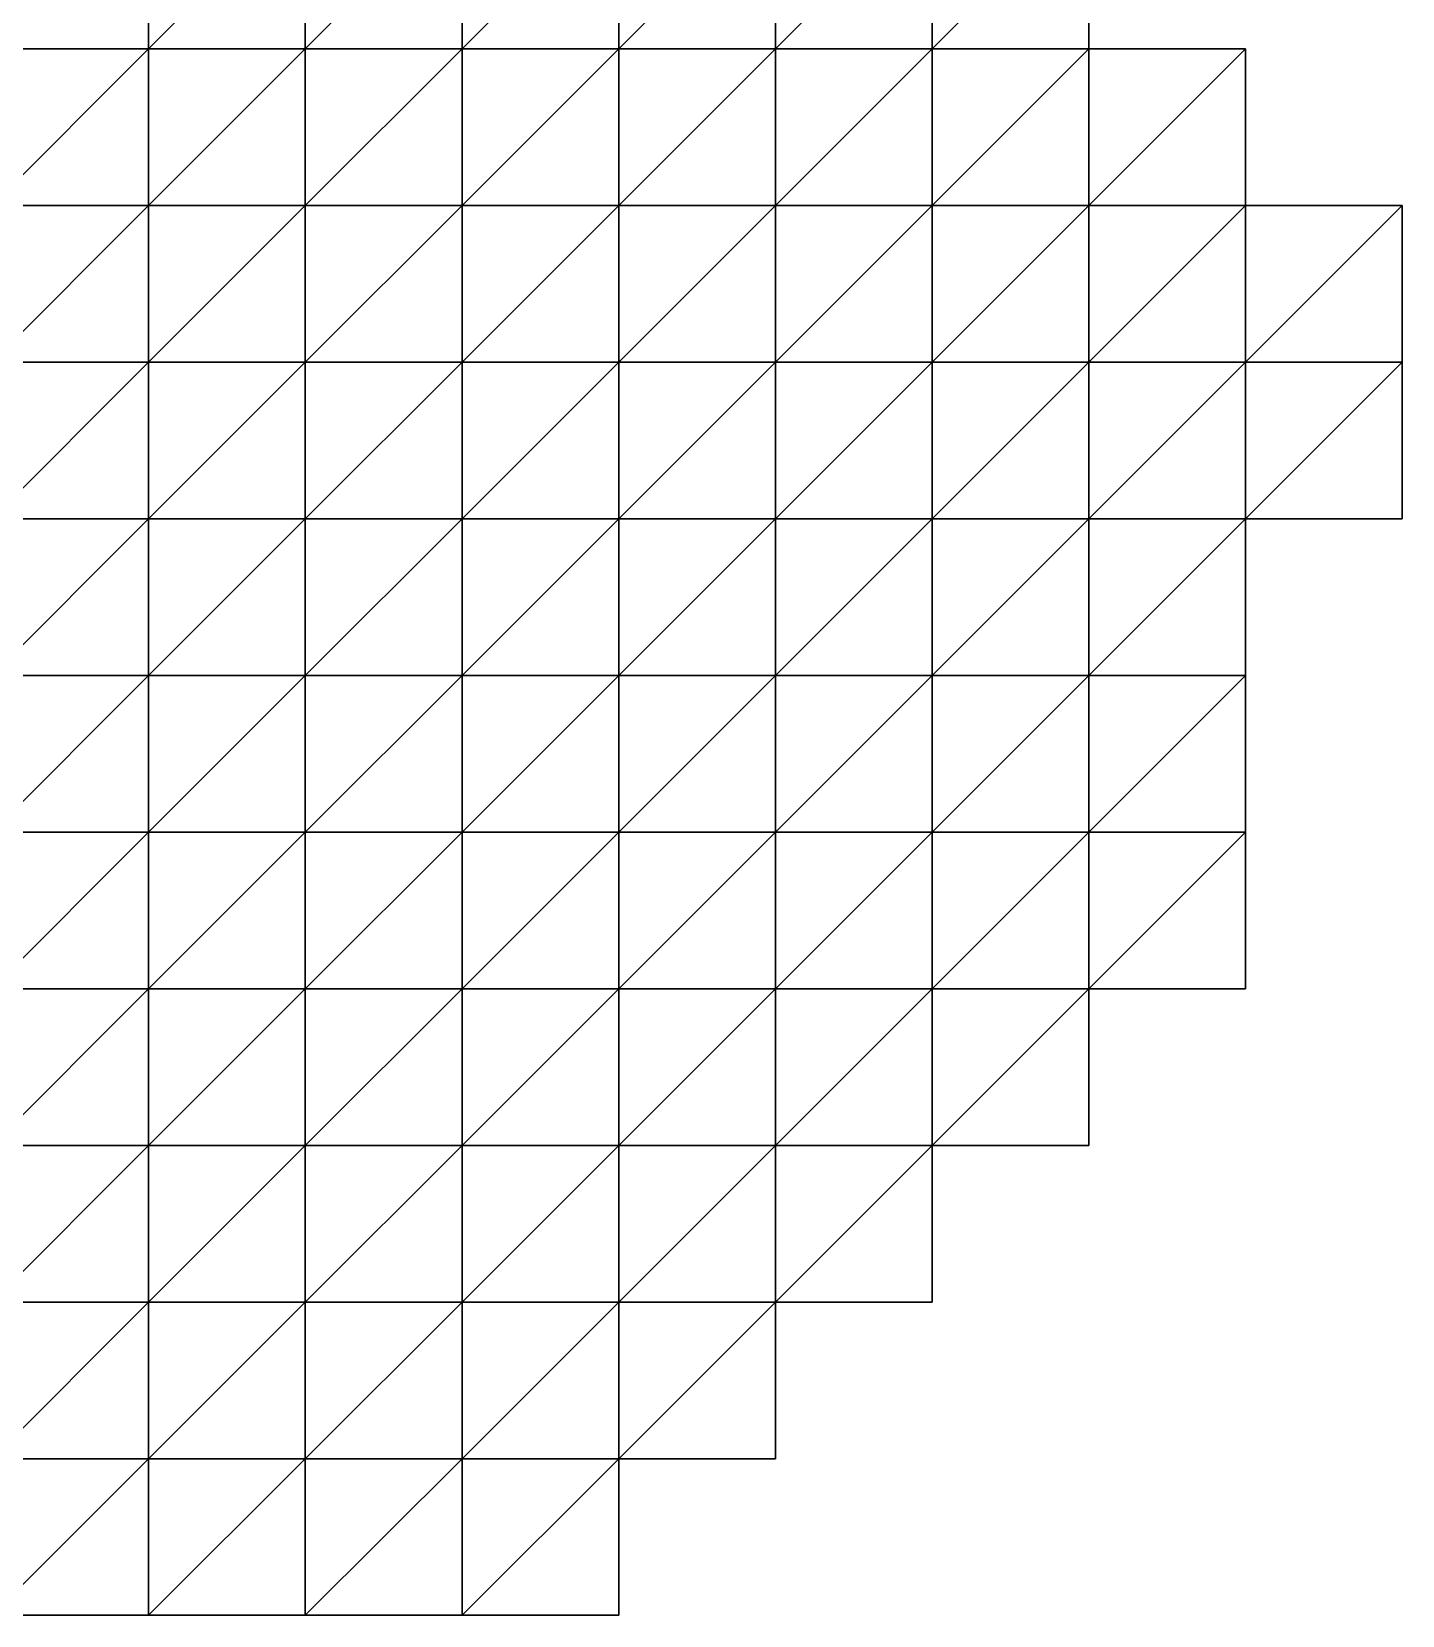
# Model space of a CAD drawing. Extents: x 292020 to 295740, y 4557680 to 4560040.
# Drawn here: x 292765.1 to 292940, y 4558660 to 4558862.2 of the extents above; entities that cross this region are included whole.
import ezdxf

# ---------------------------------------------------------------- set-up
doc = ezdxf.new("R2010")
doc.units = 0
doc.layers.add('RUN201_4_-_RUN201_NODOMAIN5_20X', color=7, linetype='CONTINUOUS')

msp = doc.modelspace()

# ---------------------------------------------------------------- linework, layer by layer
at = {"layer": 'RUN201_4_-_RUN201_NODOMAIN5_20X'}
for points in [[(292760, 4558880, 1740), (292760, 4558860, 1740), (292780, 4558880, 1740)], [(292780, 4558880, 1740), (292760, 4558860, 1740), (292780, 4558860, 1740)], [(292780, 4558880, 1840), (292760, 4558860, 1840), (292760, 4558880, 1840)], [(292780, 4558860, 1840), (292760, 4558860, 1840), (292780, 4558880, 1840)], [(292780, 4558880, 1740), (292780, 4558860, 1740), (292800, 4558880, 1740)], [(292800, 4558880, 1740), (292780, 4558860, 1740), (292800, 4558860, 1740)], [(292800, 4558880, 1860), (292780, 4558860, 1860), (292780, 4558880, 1860)], [(292800, 4558860, 1860), (292780, 4558860, 1860), (292800, 4558880, 1860)], [(292780, 4558880, 1840), (292780, 4558860, 1860), (292780, 4558860, 1840)], [(292780, 4558880, 1860), (292780, 4558860, 1860), (292780, 4558880, 1840)], [(292800, 4558860, 1740), (292800, 4558860, 1760), (292800, 4558880, 1740)], [(292800, 4558880, 1740), (292800, 4558860, 1760), (292800, 4558880, 1760)], [(292800, 4558880, 1760), (292800, 4558860, 1760), (292820, 4558880, 1760)], [(292820, 4558880, 1760), (292800, 4558860, 1760), (292820, 4558860, 1760)], [(292820, 4558880, 1860), (292800, 4558860, 1860), (292800, 4558880, 1860)], [(292820, 4558860, 1860), (292800, 4558860, 1860), (292820, 4558880, 1860)], [(292820, 4558860, 1760), (292820, 4558860, 1780), (292820, 4558880, 1760)], [(292820, 4558880, 1760), (292820, 4558860, 1780), (292820, 4558880, 1780)], [(292820, 4558880, 1780), (292820, 4558860, 1780), (292840, 4558880, 1780)], [(292840, 4558880, 1780), (292820, 4558860, 1780), (292840, 4558860, 1780)], [(292840, 4558880, 1860), (292820, 4558860, 1860), (292820, 4558880, 1860)], [(292840, 4558860, 1860), (292820, 4558860, 1860), (292840, 4558880, 1860)], [(292840, 4558860, 1780), (292840, 4558860, 1800), (292840, 4558880, 1780)], [(292840, 4558880, 1780), (292840, 4558860, 1800), (292840, 4558880, 1800)], [(292840, 4558880, 1800), (292840, 4558860, 1800), (292860, 4558880, 1800)], [(292860, 4558880, 1800), (292840, 4558860, 1800), (292860, 4558860, 1800)], [(292860, 4558880, 1860), (292840, 4558860, 1860), (292840, 4558880, 1860)], [(292860, 4558860, 1860), (292840, 4558860, 1860), (292860, 4558880, 1860)], [(292860, 4558860, 1800), (292860, 4558860, 1820), (292860, 4558880, 1800)], [(292860, 4558880, 1800), (292860, 4558860, 1820), (292860, 4558880, 1820)], [(292860, 4558880, 1820), (292860, 4558860, 1820), (292880, 4558880, 1820)], [(292880, 4558880, 1820), (292860, 4558860, 1820), (292880, 4558860, 1820)], [(292880, 4558880, 1860), (292860, 4558860, 1860), (292860, 4558880, 1860)], [(292880, 4558860, 1860), (292860, 4558860, 1860), (292880, 4558880, 1860)], [(292880, 4558860, 1820), (292880, 4558860, 1840), (292880, 4558880, 1820)], [(292880, 4558880, 1820), (292880, 4558860, 1840), (292880, 4558880, 1840)], [(292880, 4558880, 1840), (292880, 4558860, 1840), (292900, 4558880, 1840)], [(292900, 4558880, 1840), (292880, 4558860, 1840), (292900, 4558860, 1840)], [(292900, 4558880, 1860), (292880, 4558860, 1860), (292880, 4558880, 1860)], [(292900, 4558860, 1860), (292880, 4558860, 1860), (292900, 4558880, 1860)], [(292900, 4558860, 1840), (292900, 4558860, 1860), (292900, 4558880, 1840)], [(292900, 4558880, 1840), (292900, 4558860, 1860), (292900, 4558880, 1860)], [(292760, 4558860, 1720), (292760, 4558840, 1720), (292780, 4558860, 1720)], [(292780, 4558860, 1720), (292760, 4558840, 1720), (292780, 4558840, 1720)], [(292780, 4558860, 1720), (292760, 4558860, 1740), (292760, 4558860, 1720)], [(292780, 4558860, 1740), (292760, 4558860, 1740), (292780, 4558860, 1720)], [(292780, 4558860, 1860), (292760, 4558840, 1860), (292760, 4558860, 1860)], [(292780, 4558840, 1860), (292760, 4558840, 1860), (292780, 4558860, 1860)], [(292780, 4558860, 1840), (292760, 4558860, 1860), (292760, 4558860, 1840)], [(292780, 4558860, 1860), (292760, 4558860, 1860), (292780, 4558860, 1840)], [(292780, 4558840, 1720), (292780, 4558840, 1740), (292780, 4558860, 1720)], [(292780, 4558860, 1720), (292780, 4558840, 1740), (292780, 4558860, 1740)], [(292780, 4558860, 1740), (292780, 4558840, 1740), (292800, 4558860, 1740)], [(292800, 4558860, 1740), (292780, 4558840, 1740), (292800, 4558840, 1740)], [(292800, 4558860, 1860), (292780, 4558840, 1860), (292780, 4558860, 1860)], [(292800, 4558840, 1860), (292780, 4558840, 1860), (292800, 4558860, 1860)], [(292800, 4558840, 1740), (292800, 4558840, 1760), (292800, 4558860, 1740)], [(292800, 4558860, 1740), (292800, 4558840, 1760), (292800, 4558860, 1760)], [(292800, 4558860, 1760), (292800, 4558840, 1760), (292820, 4558860, 1760)], [(292820, 4558860, 1760), (292800, 4558840, 1760), (292820, 4558840, 1760)], [(292820, 4558860, 1860), (292800, 4558840, 1860), (292800, 4558860, 1860)], [(292820, 4558840, 1860), (292800, 4558840, 1860), (292820, 4558860, 1860)], [(292820, 4558840, 1760), (292820, 4558840, 1780), (292820, 4558860, 1760)], [(292820, 4558860, 1760), (292820, 4558840, 1780), (292820, 4558860, 1780)], [(292820, 4558860, 1780), (292820, 4558840, 1780), (292840, 4558860, 1780)], [(292840, 4558860, 1780), (292820, 4558840, 1780), (292840, 4558840, 1780)], [(292840, 4558860, 1860), (292820, 4558840, 1860), (292820, 4558860, 1860)], [(292840, 4558840, 1860), (292820, 4558840, 1860), (292840, 4558860, 1860)], [(292840, 4558840, 1780), (292840, 4558840, 1800), (292840, 4558860, 1780)], [(292840, 4558860, 1780), (292840, 4558840, 1800), (292840, 4558860, 1800)], [(292840, 4558860, 1800), (292840, 4558840, 1800), (292860, 4558860, 1800)], [(292860, 4558860, 1800), (292840, 4558840, 1800), (292860, 4558840, 1800)], [(292860, 4558860, 1860), (292840, 4558840, 1860), (292840, 4558860, 1860)], [(292860, 4558840, 1860), (292840, 4558840, 1860), (292860, 4558860, 1860)], [(292860, 4558840, 1800), (292860, 4558840, 1820), (292860, 4558860, 1800)], [(292860, 4558860, 1800), (292860, 4558840, 1820), (292860, 4558860, 1820)], [(292860, 4558860, 1820), (292860, 4558840, 1820), (292880, 4558860, 1820)], [(292880, 4558860, 1820), (292860, 4558840, 1820), (292880, 4558840, 1820)], [(292880, 4558860, 1860), (292860, 4558840, 1860), (292860, 4558860, 1860)], [(292880, 4558840, 1860), (292860, 4558840, 1860), (292880, 4558860, 1860)], [(292880, 4558840, 1820), (292880, 4558840, 1840), (292880, 4558860, 1820)], [(292880, 4558860, 1820), (292880, 4558840, 1840), (292880, 4558860, 1840)], [(292880, 4558860, 1840), (292880, 4558840, 1840), (292900, 4558860, 1840)], [(292900, 4558860, 1840), (292880, 4558840, 1840), (292900, 4558840, 1840)], [(292900, 4558860, 1860), (292880, 4558840, 1860), (292880, 4558860, 1860)], [(292900, 4558840, 1860), (292880, 4558840, 1860), (292900, 4558860, 1860)], [(292900, 4558840, 1840), (292900, 4558840, 1860), (292900, 4558860, 1840)], [(292900, 4558860, 1840), (292900, 4558840, 1860), (292900, 4558860, 1860)], [(292900, 4558860, 1860), (292900, 4558840, 1860), (292920, 4558860, 1860)], [(292920, 4558860, 1860), (292900, 4558840, 1860), (292920, 4558840, 1860)], [(292920, 4558860, 1880), (292900, 4558840, 1880), (292900, 4558860, 1880)], [(292920, 4558840, 1880), (292900, 4558840, 1880), (292920, 4558860, 1880)], [(292920, 4558860, 1860), (292900, 4558860, 1880), (292900, 4558860, 1860)], [(292920, 4558860, 1880), (292900, 4558860, 1880), (292920, 4558860, 1860)], [(292900, 4558860, 1860), (292900, 4558840, 1880), (292900, 4558840, 1860)], [(292900, 4558860, 1880), (292900, 4558840, 1880), (292900, 4558860, 1860)], [(292920, 4558840, 1860), (292920, 4558840, 1880), (292920, 4558860, 1860)], [(292920, 4558860, 1860), (292920, 4558840, 1880), (292920, 4558860, 1880)], [(292760, 4558840, 1720), (292760, 4558820, 1720), (292780, 4558840, 1720)], [(292780, 4558840, 1720), (292760, 4558820, 1720), (292780, 4558820, 1720)], [(292780, 4558840, 1860), (292760, 4558820, 1860), (292760, 4558840, 1860)], [(292780, 4558820, 1860), (292760, 4558820, 1860), (292780, 4558840, 1860)], [(292780, 4558840, 1720), (292780, 4558820, 1720), (292800, 4558840, 1720)], [(292800, 4558840, 1720), (292780, 4558820, 1720), (292800, 4558820, 1720)], [(292800, 4558840, 1720), (292780, 4558840, 1740), (292780, 4558840, 1720)], [(292800, 4558840, 1740), (292780, 4558840, 1740), (292800, 4558840, 1720)], [(292800, 4558840, 1860), (292780, 4558820, 1860), (292780, 4558840, 1860)], [(292800, 4558820, 1860), (292780, 4558820, 1860), (292800, 4558840, 1860)], [(292800, 4558820, 1720), (292800, 4558820, 1740), (292800, 4558840, 1720)], [(292800, 4558840, 1720), (292800, 4558820, 1740), (292800, 4558840, 1740)], [(292800, 4558840, 1740), (292800, 4558820, 1740), (292820, 4558840, 1740)], [(292820, 4558840, 1740), (292800, 4558820, 1740), (292820, 4558820, 1740)], [(292820, 4558840, 1740), (292800, 4558840, 1760), (292800, 4558840, 1740)], [(292820, 4558840, 1760), (292800, 4558840, 1760), (292820, 4558840, 1740)], [(292820, 4558840, 1860), (292800, 4558820, 1860), (292800, 4558840, 1860)], [(292820, 4558820, 1860), (292800, 4558820, 1860), (292820, 4558840, 1860)], [(292820, 4558820, 1740), (292820, 4558820, 1760), (292820, 4558840, 1740)], [(292820, 4558840, 1740), (292820, 4558820, 1760), (292820, 4558840, 1760)], [(292820, 4558840, 1760), (292820, 4558820, 1760), (292840, 4558840, 1760)], [(292840, 4558840, 1760), (292820, 4558820, 1760), (292840, 4558820, 1760)], [(292840, 4558840, 1760), (292820, 4558840, 1780), (292820, 4558840, 1760)], [(292840, 4558840, 1780), (292820, 4558840, 1780), (292840, 4558840, 1760)], [(292840, 4558840, 1860), (292820, 4558820, 1860), (292820, 4558840, 1860)], [(292840, 4558820, 1860), (292820, 4558820, 1860), (292840, 4558840, 1860)], [(292840, 4558820, 1760), (292840, 4558820, 1780), (292840, 4558840, 1760)], [(292840, 4558840, 1760), (292840, 4558820, 1780), (292840, 4558840, 1780)], [(292840, 4558840, 1780), (292840, 4558820, 1780), (292860, 4558840, 1780)], [(292860, 4558840, 1780), (292840, 4558820, 1780), (292860, 4558820, 1780)], [(292860, 4558840, 1780), (292840, 4558840, 1800), (292840, 4558840, 1780)], [(292860, 4558840, 1800), (292840, 4558840, 1800), (292860, 4558840, 1780)], [(292860, 4558840, 1860), (292840, 4558820, 1860), (292840, 4558840, 1860)], [(292860, 4558820, 1860), (292840, 4558820, 1860), (292860, 4558840, 1860)], [(292860, 4558820, 1780), (292860, 4558820, 1800), (292860, 4558840, 1780)], [(292860, 4558840, 1780), (292860, 4558820, 1800), (292860, 4558840, 1800)], [(292860, 4558840, 1800), (292860, 4558820, 1800), (292880, 4558840, 1800)], [(292880, 4558840, 1800), (292860, 4558820, 1800), (292880, 4558820, 1800)], [(292880, 4558840, 1800), (292860, 4558840, 1820), (292860, 4558840, 1800)], [(292880, 4558840, 1820), (292860, 4558840, 1820), (292880, 4558840, 1800)], [(292880, 4558840, 1860), (292860, 4558820, 1860), (292860, 4558840, 1860)], [(292880, 4558820, 1860), (292860, 4558820, 1860), (292880, 4558840, 1860)], [(292880, 4558820, 1800), (292880, 4558820, 1820), (292880, 4558840, 1800)], [(292880, 4558840, 1800), (292880, 4558820, 1820), (292880, 4558840, 1820)], [(292880, 4558840, 1820), (292880, 4558820, 1820), (292900, 4558840, 1820)], [(292900, 4558840, 1820), (292880, 4558820, 1820), (292900, 4558820, 1820)], [(292900, 4558840, 1820), (292880, 4558840, 1840), (292880, 4558840, 1820)], [(292900, 4558840, 1840), (292880, 4558840, 1840), (292900, 4558840, 1820)], [(292900, 4558840, 1880), (292880, 4558820, 1880), (292880, 4558840, 1880)], [(292900, 4558820, 1880), (292880, 4558820, 1880), (292900, 4558840, 1880)], [(292900, 4558840, 1860), (292880, 4558840, 1880), (292880, 4558840, 1860)], [(292900, 4558840, 1880), (292880, 4558840, 1880), (292900, 4558840, 1860)], [(292880, 4558840, 1860), (292880, 4558820, 1880), (292880, 4558820, 1860)], [(292880, 4558840, 1880), (292880, 4558820, 1880), (292880, 4558840, 1860)], [(292900, 4558820, 1820), (292900, 4558820, 1840), (292900, 4558840, 1820)], [(292900, 4558840, 1820), (292900, 4558820, 1840), (292900, 4558840, 1840)], [(292900, 4558840, 1840), (292900, 4558820, 1840), (292920, 4558840, 1840)], [(292920, 4558840, 1840), (292900, 4558820, 1840), (292920, 4558820, 1840)], [(292920, 4558840, 1840), (292900, 4558840, 1860), (292900, 4558840, 1840)], [(292920, 4558840, 1860), (292900, 4558840, 1860), (292920, 4558840, 1840)], [(292920, 4558840, 1880), (292900, 4558820, 1880), (292900, 4558840, 1880)], [(292920, 4558820, 1880), (292900, 4558820, 1880), (292920, 4558840, 1880)], [(292920, 4558820, 1840), (292920, 4558820, 1860), (292920, 4558840, 1840)], [(292920, 4558840, 1840), (292920, 4558820, 1860), (292920, 4558840, 1860)], [(292920, 4558840, 1860), (292920, 4558820, 1860), (292940, 4558840, 1860)], [(292940, 4558840, 1860), (292920, 4558820, 1860), (292940, 4558820, 1860)], [(292940, 4558840, 1880), (292920, 4558820, 1880), (292920, 4558840, 1880)], [(292940, 4558820, 1880), (292920, 4558820, 1880), (292940, 4558840, 1880)], [(292940, 4558840, 1860), (292920, 4558840, 1880), (292920, 4558840, 1860)], [(292940, 4558840, 1880), (292920, 4558840, 1880), (292940, 4558840, 1860)], [(292940, 4558820, 1860), (292940, 4558820, 1880), (292940, 4558840, 1860)], [(292940, 4558840, 1860), (292940, 4558820, 1880), (292940, 4558840, 1880)], [(292760, 4558820, 1720), (292760, 4558800, 1720), (292780, 4558820, 1720)], [(292780, 4558820, 1720), (292760, 4558800, 1720), (292780, 4558800, 1720)], [(292780, 4558820, 1860), (292760, 4558800, 1860), (292760, 4558820, 1860)], [(292780, 4558800, 1860), (292760, 4558800, 1860), (292780, 4558820, 1860)], [(292780, 4558820, 1720), (292780, 4558800, 1720), (292800, 4558820, 1720)], [(292800, 4558820, 1720), (292780, 4558800, 1720), (292800, 4558800, 1720)], [(292800, 4558820, 1860), (292780, 4558800, 1860), (292780, 4558820, 1860)], [(292800, 4558800, 1860), (292780, 4558800, 1860), (292800, 4558820, 1860)], [(292800, 4558800, 1720), (292800, 4558800, 1740), (292800, 4558820, 1720)], [(292800, 4558820, 1720), (292800, 4558800, 1740), (292800, 4558820, 1740)], [(292800, 4558820, 1740), (292800, 4558800, 1740), (292820, 4558820, 1740)], [(292820, 4558820, 1740), (292800, 4558800, 1740), (292820, 4558800, 1740)], [(292820, 4558820, 1860), (292800, 4558800, 1860), (292800, 4558820, 1860)], [(292820, 4558800, 1860), (292800, 4558800, 1860), (292820, 4558820, 1860)], [(292820, 4558800, 1740), (292820, 4558800, 1760), (292820, 4558820, 1740)], [(292820, 4558820, 1740), (292820, 4558800, 1760), (292820, 4558820, 1760)], [(292820, 4558820, 1760), (292820, 4558800, 1760), (292840, 4558820, 1760)], [(292840, 4558820, 1760), (292820, 4558800, 1760), (292840, 4558800, 1760)], [(292840, 4558820, 1860), (292820, 4558800, 1860), (292820, 4558820, 1860)], [(292840, 4558800, 1860), (292820, 4558800, 1860), (292840, 4558820, 1860)], [(292840, 4558800, 1760), (292840, 4558800, 1780), (292840, 4558820, 1760)], [(292840, 4558820, 1760), (292840, 4558800, 1780), (292840, 4558820, 1780)], [(292840, 4558820, 1780), (292840, 4558800, 1780), (292860, 4558820, 1780)], [(292860, 4558820, 1780), (292840, 4558800, 1780), (292860, 4558800, 1780)], [(292860, 4558820, 1860), (292840, 4558800, 1860), (292840, 4558820, 1860)], [(292860, 4558800, 1860), (292840, 4558800, 1860), (292860, 4558820, 1860)], [(292860, 4558800, 1780), (292860, 4558800, 1800), (292860, 4558820, 1780)], [(292860, 4558820, 1780), (292860, 4558800, 1800), (292860, 4558820, 1800)], [(292860, 4558820, 1800), (292860, 4558800, 1800), (292880, 4558820, 1800)], [(292880, 4558820, 1800), (292860, 4558800, 1800), (292880, 4558800, 1800)], [(292880, 4558820, 1880), (292860, 4558800, 1880), (292860, 4558820, 1880)], [(292880, 4558800, 1880), (292860, 4558800, 1880), (292880, 4558820, 1880)], [(292880, 4558820, 1860), (292860, 4558820, 1880), (292860, 4558820, 1860)], [(292880, 4558820, 1880), (292860, 4558820, 1880), (292880, 4558820, 1860)], [(292860, 4558820, 1860), (292860, 4558800, 1880), (292860, 4558800, 1860)], [(292860, 4558820, 1880), (292860, 4558800, 1880), (292860, 4558820, 1860)], [(292880, 4558800, 1800), (292880, 4558800, 1820), (292880, 4558820, 1800)], [(292880, 4558820, 1800), (292880, 4558800, 1820), (292880, 4558820, 1820)], [(292880, 4558820, 1820), (292880, 4558800, 1820), (292900, 4558820, 1820)], [(292900, 4558820, 1820), (292880, 4558800, 1820), (292900, 4558800, 1820)], [(292900, 4558820, 1880), (292880, 4558800, 1880), (292880, 4558820, 1880)], [(292900, 4558800, 1880), (292880, 4558800, 1880), (292900, 4558820, 1880)], [(292900, 4558800, 1820), (292900, 4558800, 1840), (292900, 4558820, 1820)], [(292900, 4558820, 1820), (292900, 4558800, 1840), (292900, 4558820, 1840)], [(292900, 4558820, 1840), (292900, 4558800, 1840), (292920, 4558820, 1840)], [(292920, 4558820, 1840), (292900, 4558800, 1840), (292920, 4558800, 1840)], [(292920, 4558820, 1880), (292900, 4558800, 1880), (292900, 4558820, 1880)], [(292920, 4558800, 1880), (292900, 4558800, 1880), (292920, 4558820, 1880)], [(292920, 4558800, 1840), (292920, 4558800, 1860), (292920, 4558820, 1840)], [(292920, 4558820, 1840), (292920, 4558800, 1860), (292920, 4558820, 1860)], [(292920, 4558820, 1860), (292920, 4558800, 1860), (292940, 4558820, 1860)], [(292940, 4558820, 1860), (292920, 4558800, 1860), (292940, 4558800, 1860)], [(292940, 4558820, 1880), (292920, 4558800, 1880), (292920, 4558820, 1880)], [(292940, 4558800, 1880), (292920, 4558800, 1880), (292940, 4558820, 1880)], [(292940, 4558800, 1860), (292940, 4558800, 1880), (292940, 4558820, 1860)], [(292940, 4558820, 1860), (292940, 4558800, 1880), (292940, 4558820, 1880)], [(292760, 4558800, 1720), (292760, 4558780, 1720), (292780, 4558800, 1720)], [(292780, 4558800, 1720), (292760, 4558780, 1720), (292780, 4558780, 1720)], [(292780, 4558800, 1860), (292760, 4558780, 1860), (292760, 4558800, 1860)], [(292780, 4558780, 1860), (292760, 4558780, 1860), (292780, 4558800, 1860)], [(292780, 4558780, 1720), (292780, 4558780, 1740), (292780, 4558800, 1720)], [(292780, 4558800, 1720), (292780, 4558780, 1740), (292780, 4558800, 1740)], [(292780, 4558800, 1720), (292780, 4558800, 1740), (292800, 4558800, 1720)], [(292800, 4558800, 1720), (292780, 4558800, 1740), (292800, 4558800, 1740)], [(292780, 4558800, 1740), (292780, 4558780, 1740), (292800, 4558800, 1740)], [(292800, 4558800, 1740), (292780, 4558780, 1740), (292800, 4558780, 1740)], [(292800, 4558800, 1860), (292780, 4558780, 1860), (292780, 4558800, 1860)], [(292800, 4558780, 1860), (292780, 4558780, 1860), (292800, 4558800, 1860)], [(292800, 4558780, 1740), (292800, 4558780, 1760), (292800, 4558800, 1740)], [(292800, 4558800, 1740), (292800, 4558780, 1760), (292800, 4558800, 1760)], [(292800, 4558800, 1740), (292800, 4558800, 1760), (292820, 4558800, 1740)], [(292820, 4558800, 1740), (292800, 4558800, 1760), (292820, 4558800, 1760)], [(292800, 4558800, 1760), (292800, 4558780, 1760), (292820, 4558800, 1760)], [(292820, 4558800, 1760), (292800, 4558780, 1760), (292820, 4558780, 1760)], [(292820, 4558800, 1880), (292800, 4558780, 1880), (292800, 4558800, 1880)], [(292820, 4558780, 1880), (292800, 4558780, 1880), (292820, 4558800, 1880)], [(292820, 4558800, 1860), (292800, 4558800, 1880), (292800, 4558800, 1860)], [(292820, 4558800, 1880), (292800, 4558800, 1880), (292820, 4558800, 1860)], [(292800, 4558800, 1860), (292800, 4558780, 1880), (292800, 4558780, 1860)], [(292800, 4558800, 1880), (292800, 4558780, 1880), (292800, 4558800, 1860)], [(292820, 4558780, 1760), (292820, 4558780, 1780), (292820, 4558800, 1760)], [(292820, 4558800, 1760), (292820, 4558780, 1780), (292820, 4558800, 1780)], [(292820, 4558800, 1760), (292820, 4558800, 1780), (292840, 4558800, 1760)], [(292840, 4558800, 1760), (292820, 4558800, 1780), (292840, 4558800, 1780)], [(292820, 4558800, 1780), (292820, 4558780, 1780), (292840, 4558800, 1780)], [(292840, 4558800, 1780), (292820, 4558780, 1780), (292840, 4558780, 1780)], [(292840, 4558800, 1880), (292820, 4558780, 1880), (292820, 4558800, 1880)], [(292840, 4558780, 1880), (292820, 4558780, 1880), (292840, 4558800, 1880)], [(292840, 4558800, 1860), (292820, 4558800, 1880), (292820, 4558800, 1860)], [(292840, 4558800, 1880), (292820, 4558800, 1880), (292840, 4558800, 1860)], [(292840, 4558780, 1780), (292840, 4558780, 1800), (292840, 4558800, 1780)], [(292840, 4558800, 1780), (292840, 4558780, 1800), (292840, 4558800, 1800)], [(292840, 4558800, 1780), (292840, 4558800, 1800), (292860, 4558800, 1780)], [(292860, 4558800, 1780), (292840, 4558800, 1800), (292860, 4558800, 1800)], [(292840, 4558800, 1800), (292840, 4558780, 1800), (292860, 4558800, 1800)], [(292860, 4558800, 1800), (292840, 4558780, 1800), (292860, 4558780, 1800)], [(292860, 4558800, 1880), (292840, 4558780, 1880), (292840, 4558800, 1880)], [(292860, 4558780, 1880), (292840, 4558780, 1880), (292860, 4558800, 1880)], [(292860, 4558800, 1860), (292840, 4558800, 1880), (292840, 4558800, 1860)], [(292860, 4558800, 1880), (292840, 4558800, 1880), (292860, 4558800, 1860)], [(292860, 4558780, 1800), (292860, 4558780, 1820), (292860, 4558800, 1800)], [(292860, 4558800, 1800), (292860, 4558780, 1820), (292860, 4558800, 1820)], [(292860, 4558800, 1800), (292860, 4558800, 1820), (292880, 4558800, 1800)], [(292880, 4558800, 1800), (292860, 4558800, 1820), (292880, 4558800, 1820)], [(292860, 4558800, 1820), (292860, 4558780, 1820), (292880, 4558800, 1820)], [(292880, 4558800, 1820), (292860, 4558780, 1820), (292880, 4558780, 1820)], [(292880, 4558800, 1880), (292860, 4558780, 1880), (292860, 4558800, 1880)], [(292880, 4558780, 1880), (292860, 4558780, 1880), (292880, 4558800, 1880)], [(292880, 4558780, 1820), (292880, 4558780, 1840), (292880, 4558800, 1820)], [(292880, 4558800, 1820), (292880, 4558780, 1840), (292880, 4558800, 1840)], [(292880, 4558800, 1820), (292880, 4558800, 1840), (292900, 4558800, 1820)], [(292900, 4558800, 1820), (292880, 4558800, 1840), (292900, 4558800, 1840)], [(292880, 4558800, 1840), (292880, 4558780, 1840), (292900, 4558800, 1840)], [(292900, 4558800, 1840), (292880, 4558780, 1840), (292900, 4558780, 1840)], [(292900, 4558800, 1880), (292880, 4558780, 1880), (292880, 4558800, 1880)], [(292900, 4558780, 1880), (292880, 4558780, 1880), (292900, 4558800, 1880)], [(292900, 4558780, 1840), (292900, 4558780, 1860), (292900, 4558800, 1840)], [(292900, 4558800, 1840), (292900, 4558780, 1860), (292900, 4558800, 1860)], [(292900, 4558800, 1840), (292900, 4558800, 1860), (292920, 4558800, 1840)], [(292920, 4558800, 1840), (292900, 4558800, 1860), (292920, 4558800, 1860)], [(292900, 4558800, 1860), (292900, 4558780, 1860), (292920, 4558800, 1860)], [(292920, 4558800, 1860), (292900, 4558780, 1860), (292920, 4558780, 1860)], [(292920, 4558800, 1880), (292900, 4558780, 1880), (292900, 4558800, 1880)], [(292920, 4558780, 1880), (292900, 4558780, 1880), (292920, 4558800, 1880)], [(292920, 4558780, 1860), (292920, 4558780, 1880), (292920, 4558800, 1860)], [(292920, 4558800, 1860), (292920, 4558780, 1880), (292920, 4558800, 1880)], [(292920, 4558800, 1860), (292920, 4558800, 1880), (292940, 4558800, 1860)], [(292940, 4558800, 1860), (292920, 4558800, 1880), (292940, 4558800, 1880)], [(292760, 4558780, 1720), (292760, 4558780, 1740), (292780, 4558780, 1720)], [(292780, 4558780, 1720), (292760, 4558780, 1740), (292780, 4558780, 1740)], [(292760, 4558780, 1740), (292760, 4558760, 1740), (292780, 4558780, 1740)], [(292780, 4558780, 1740), (292760, 4558760, 1740), (292780, 4558760, 1740)], [(292780, 4558780, 1880), (292760, 4558760, 1880), (292760, 4558780, 1880)], [(292780, 4558760, 1880), (292760, 4558760, 1880), (292780, 4558780, 1880)], [(292780, 4558780, 1860), (292760, 4558780, 1880), (292760, 4558780, 1860)], [(292780, 4558780, 1880), (292760, 4558780, 1880), (292780, 4558780, 1860)], [(292780, 4558760, 1740), (292780, 4558760, 1760), (292780, 4558780, 1740)], [(292780, 4558780, 1740), (292780, 4558760, 1760), (292780, 4558780, 1760)], [(292780, 4558780, 1740), (292780, 4558780, 1760), (292800, 4558780, 1740)], [(292800, 4558780, 1740), (292780, 4558780, 1760), (292800, 4558780, 1760)], [(292780, 4558780, 1760), (292780, 4558760, 1760), (292800, 4558780, 1760)], [(292800, 4558780, 1760), (292780, 4558760, 1760), (292800, 4558760, 1760)], [(292800, 4558780, 1880), (292780, 4558760, 1880), (292780, 4558780, 1880)], [(292800, 4558760, 1880), (292780, 4558760, 1880), (292800, 4558780, 1880)], [(292800, 4558780, 1860), (292780, 4558780, 1880), (292780, 4558780, 1860)], [(292800, 4558780, 1880), (292780, 4558780, 1880), (292800, 4558780, 1860)], [(292800, 4558760, 1760), (292800, 4558760, 1780), (292800, 4558780, 1760)], [(292800, 4558780, 1760), (292800, 4558760, 1780), (292800, 4558780, 1780)], [(292800, 4558780, 1760), (292800, 4558780, 1780), (292820, 4558780, 1760)], [(292820, 4558780, 1760), (292800, 4558780, 1780), (292820, 4558780, 1780)], [(292800, 4558780, 1780), (292800, 4558760, 1780), (292820, 4558780, 1780)], [(292820, 4558780, 1780), (292800, 4558760, 1780), (292820, 4558760, 1780)], [(292820, 4558780, 1880), (292800, 4558760, 1880), (292800, 4558780, 1880)], [(292820, 4558760, 1880), (292800, 4558760, 1880), (292820, 4558780, 1880)], [(292820, 4558780, 1780), (292820, 4558760, 1780), (292840, 4558780, 1780)], [(292840, 4558780, 1780), (292820, 4558760, 1780), (292840, 4558760, 1780)], [(292840, 4558780, 1880), (292820, 4558760, 1880), (292820, 4558780, 1880)], [(292840, 4558760, 1880), (292820, 4558760, 1880), (292840, 4558780, 1880)], [(292840, 4558760, 1780), (292840, 4558760, 1800), (292840, 4558780, 1780)], [(292840, 4558780, 1780), (292840, 4558760, 1800), (292840, 4558780, 1800)], [(292840, 4558780, 1800), (292840, 4558760, 1800), (292860, 4558780, 1800)], [(292860, 4558780, 1800), (292840, 4558760, 1800), (292860, 4558760, 1800)], [(292860, 4558780, 1880), (292840, 4558760, 1880), (292840, 4558780, 1880)], [(292860, 4558760, 1880), (292840, 4558760, 1880), (292860, 4558780, 1880)], [(292860, 4558760, 1800), (292860, 4558760, 1820), (292860, 4558780, 1800)], [(292860, 4558780, 1800), (292860, 4558760, 1820), (292860, 4558780, 1820)], [(292860, 4558780, 1820), (292860, 4558760, 1820), (292880, 4558780, 1820)], [(292880, 4558780, 1820), (292860, 4558760, 1820), (292880, 4558760, 1820)], [(292880, 4558780, 1880), (292860, 4558760, 1880), (292860, 4558780, 1880)], [(292880, 4558760, 1880), (292860, 4558760, 1880), (292880, 4558780, 1880)], [(292880, 4558760, 1820), (292880, 4558760, 1840), (292880, 4558780, 1820)], [(292880, 4558780, 1820), (292880, 4558760, 1840), (292880, 4558780, 1840)], [(292880, 4558780, 1840), (292880, 4558760, 1840), (292900, 4558780, 1840)], [(292900, 4558780, 1840), (292880, 4558760, 1840), (292900, 4558760, 1840)], [(292900, 4558780, 1880), (292880, 4558760, 1880), (292880, 4558780, 1880)], [(292900, 4558760, 1880), (292880, 4558760, 1880), (292900, 4558780, 1880)], [(292900, 4558760, 1840), (292900, 4558760, 1860), (292900, 4558780, 1840)], [(292900, 4558780, 1840), (292900, 4558760, 1860), (292900, 4558780, 1860)], [(292900, 4558780, 1860), (292900, 4558760, 1860), (292920, 4558780, 1860)], [(292920, 4558780, 1860), (292900, 4558760, 1860), (292920, 4558760, 1860)], [(292920, 4558780, 1880), (292900, 4558760, 1880), (292900, 4558780, 1880)], [(292920, 4558760, 1880), (292900, 4558760, 1880), (292920, 4558780, 1880)], [(292920, 4558760, 1860), (292920, 4558760, 1880), (292920, 4558780, 1860)], [(292920, 4558780, 1860), (292920, 4558760, 1880), (292920, 4558780, 1880)], [(292760, 4558760, 1740), (292760, 4558760, 1760), (292780, 4558760, 1740)], [(292780, 4558760, 1740), (292760, 4558760, 1760), (292780, 4558760, 1760)], [(292760, 4558760, 1760), (292760, 4558740, 1760), (292780, 4558760, 1760)], [(292780, 4558760, 1760), (292760, 4558740, 1760), (292780, 4558740, 1760)], [(292780, 4558760, 1880), (292760, 4558740, 1880), (292760, 4558760, 1880)], [(292780, 4558740, 1880), (292760, 4558740, 1880), (292780, 4558760, 1880)], [(292780, 4558740, 1760), (292780, 4558740, 1780), (292780, 4558760, 1760)], [(292780, 4558760, 1760), (292780, 4558740, 1780), (292780, 4558760, 1780)], [(292780, 4558760, 1760), (292780, 4558760, 1780), (292800, 4558760, 1760)], [(292800, 4558760, 1760), (292780, 4558760, 1780), (292800, 4558760, 1780)], [(292780, 4558760, 1780), (292780, 4558740, 1780), (292800, 4558760, 1780)], [(292800, 4558760, 1780), (292780, 4558740, 1780), (292800, 4558740, 1780)], [(292800, 4558760, 1880), (292780, 4558740, 1880), (292780, 4558760, 1880)], [(292800, 4558740, 1880), (292780, 4558740, 1880), (292800, 4558760, 1880)], [(292800, 4558760, 1780), (292800, 4558740, 1780), (292820, 4558760, 1780)], [(292820, 4558760, 1780), (292800, 4558740, 1780), (292820, 4558740, 1780)], [(292820, 4558760, 1880), (292800, 4558740, 1880), (292800, 4558760, 1880)], [(292820, 4558740, 1880), (292800, 4558740, 1880), (292820, 4558760, 1880)], [(292820, 4558740, 1780), (292820, 4558740, 1800), (292820, 4558760, 1780)], [(292820, 4558760, 1780), (292820, 4558740, 1800), (292820, 4558760, 1800)], [(292820, 4558760, 1780), (292820, 4558760, 1800), (292840, 4558760, 1780)], [(292840, 4558760, 1780), (292820, 4558760, 1800), (292840, 4558760, 1800)], [(292820, 4558760, 1800), (292820, 4558740, 1800), (292840, 4558760, 1800)], [(292840, 4558760, 1800), (292820, 4558740, 1800), (292840, 4558740, 1800)], [(292840, 4558760, 1880), (292820, 4558740, 1880), (292820, 4558760, 1880)], [(292840, 4558740, 1880), (292820, 4558740, 1880), (292840, 4558760, 1880)], [(292840, 4558740, 1800), (292840, 4558740, 1820), (292840, 4558760, 1800)], [(292840, 4558760, 1800), (292840, 4558740, 1820), (292840, 4558760, 1820)], [(292840, 4558760, 1800), (292840, 4558760, 1820), (292860, 4558760, 1800)], [(292860, 4558760, 1800), (292840, 4558760, 1820), (292860, 4558760, 1820)], [(292840, 4558760, 1820), (292840, 4558740, 1820), (292860, 4558760, 1820)], [(292860, 4558760, 1820), (292840, 4558740, 1820), (292860, 4558740, 1820)], [(292860, 4558760, 1880), (292840, 4558740, 1880), (292840, 4558760, 1880)], [(292860, 4558740, 1880), (292840, 4558740, 1880), (292860, 4558760, 1880)], [(292860, 4558760, 1820), (292860, 4558740, 1820), (292880, 4558760, 1820)], [(292880, 4558760, 1820), (292860, 4558740, 1820), (292880, 4558740, 1820)], [(292880, 4558760, 1880), (292860, 4558740, 1880), (292860, 4558760, 1880)], [(292880, 4558740, 1880), (292860, 4558740, 1880), (292880, 4558760, 1880)], [(292880, 4558740, 1820), (292880, 4558740, 1840), (292880, 4558760, 1820)], [(292880, 4558760, 1820), (292880, 4558740, 1840), (292880, 4558760, 1840)], [(292880, 4558760, 1840), (292880, 4558740, 1840), (292900, 4558760, 1840)], [(292900, 4558760, 1840), (292880, 4558740, 1840), (292900, 4558740, 1840)], [(292900, 4558760, 1880), (292880, 4558740, 1880), (292880, 4558760, 1880)], [(292900, 4558740, 1880), (292880, 4558740, 1880), (292900, 4558760, 1880)], [(292900, 4558740, 1840), (292900, 4558740, 1860), (292900, 4558760, 1840)], [(292900, 4558760, 1840), (292900, 4558740, 1860), (292900, 4558760, 1860)], [(292900, 4558760, 1860), (292900, 4558740, 1860), (292920, 4558760, 1860)], [(292920, 4558760, 1860), (292900, 4558740, 1860), (292920, 4558740, 1860)], [(292920, 4558760, 1880), (292900, 4558740, 1880), (292900, 4558760, 1880)], [(292920, 4558740, 1880), (292900, 4558740, 1880), (292920, 4558760, 1880)], [(292920, 4558740, 1860), (292920, 4558740, 1880), (292920, 4558760, 1860)], [(292920, 4558760, 1860), (292920, 4558740, 1880), (292920, 4558760, 1880)], [(292760, 4558740, 1760), (292760, 4558740, 1780), (292780, 4558740, 1760)], [(292780, 4558740, 1760), (292760, 4558740, 1780), (292780, 4558740, 1780)], [(292760, 4558740, 1780), (292760, 4558720, 1780), (292780, 4558740, 1780)], [(292780, 4558740, 1780), (292760, 4558720, 1780), (292780, 4558720, 1780)], [(292780, 4558740, 1880), (292760, 4558720, 1880), (292760, 4558740, 1880)], [(292780, 4558720, 1880), (292760, 4558720, 1880), (292780, 4558740, 1880)], [(292780, 4558740, 1780), (292780, 4558720, 1780), (292800, 4558740, 1780)], [(292800, 4558740, 1780), (292780, 4558720, 1780), (292800, 4558720, 1780)], [(292800, 4558740, 1880), (292780, 4558720, 1880), (292780, 4558740, 1880)], [(292800, 4558720, 1880), (292780, 4558720, 1880), (292800, 4558740, 1880)], [(292800, 4558720, 1780), (292800, 4558720, 1800), (292800, 4558740, 1780)], [(292800, 4558740, 1780), (292800, 4558720, 1800), (292800, 4558740, 1800)], [(292800, 4558740, 1780), (292800, 4558740, 1800), (292820, 4558740, 1780)], [(292820, 4558740, 1780), (292800, 4558740, 1800), (292820, 4558740, 1800)], [(292800, 4558740, 1800), (292800, 4558720, 1800), (292820, 4558740, 1800)], [(292820, 4558740, 1800), (292800, 4558720, 1800), (292820, 4558720, 1800)], [(292820, 4558740, 1880), (292800, 4558720, 1880), (292800, 4558740, 1880)], [(292820, 4558720, 1880), (292800, 4558720, 1880), (292820, 4558740, 1880)], [(292820, 4558720, 1800), (292820, 4558720, 1820), (292820, 4558740, 1800)], [(292820, 4558740, 1800), (292820, 4558720, 1820), (292820, 4558740, 1820)], [(292820, 4558740, 1800), (292820, 4558740, 1820), (292840, 4558740, 1800)], [(292840, 4558740, 1800), (292820, 4558740, 1820), (292840, 4558740, 1820)], [(292820, 4558740, 1820), (292820, 4558720, 1820), (292840, 4558740, 1820)], [(292840, 4558740, 1820), (292820, 4558720, 1820), (292840, 4558720, 1820)], [(292840, 4558740, 1880), (292820, 4558720, 1880), (292820, 4558740, 1880)], [(292840, 4558720, 1880), (292820, 4558720, 1880), (292840, 4558740, 1880)], [(292840, 4558740, 1820), (292840, 4558720, 1820), (292860, 4558740, 1820)], [(292860, 4558740, 1820), (292840, 4558720, 1820), (292860, 4558720, 1820)], [(292860, 4558740, 1880), (292840, 4558720, 1880), (292840, 4558740, 1880)], [(292860, 4558720, 1880), (292840, 4558720, 1880), (292860, 4558740, 1880)], [(292860, 4558720, 1820), (292860, 4558720, 1840), (292860, 4558740, 1820)], [(292860, 4558740, 1820), (292860, 4558720, 1840), (292860, 4558740, 1840)], [(292860, 4558740, 1820), (292860, 4558740, 1840), (292880, 4558740, 1820)], [(292880, 4558740, 1820), (292860, 4558740, 1840), (292880, 4558740, 1840)], [(292860, 4558740, 1840), (292860, 4558720, 1840), (292880, 4558740, 1840)], [(292880, 4558740, 1840), (292860, 4558720, 1840), (292880, 4558720, 1840)], [(292880, 4558740, 1880), (292860, 4558720, 1880), (292860, 4558740, 1880)], [(292880, 4558720, 1880), (292860, 4558720, 1880), (292880, 4558740, 1880)], [(292880, 4558720, 1840), (292880, 4558720, 1860), (292880, 4558740, 1840)], [(292880, 4558740, 1840), (292880, 4558720, 1860), (292880, 4558740, 1860)], [(292880, 4558740, 1840), (292880, 4558740, 1860), (292900, 4558740, 1840)], [(292900, 4558740, 1840), (292880, 4558740, 1860), (292900, 4558740, 1860)], [(292880, 4558740, 1860), (292880, 4558720, 1860), (292900, 4558740, 1860)], [(292900, 4558740, 1860), (292880, 4558720, 1860), (292900, 4558720, 1860)], [(292900, 4558740, 1880), (292880, 4558720, 1880), (292880, 4558740, 1880)], [(292900, 4558720, 1880), (292880, 4558720, 1880), (292900, 4558740, 1880)], [(292900, 4558720, 1860), (292900, 4558720, 1880), (292900, 4558740, 1860)], [(292900, 4558740, 1860), (292900, 4558720, 1880), (292900, 4558740, 1880)], [(292900, 4558740, 1860), (292900, 4558740, 1880), (292920, 4558740, 1860)], [(292920, 4558740, 1860), (292900, 4558740, 1880), (292920, 4558740, 1880)], [(292760, 4558720, 1780), (292760, 4558720, 1800), (292780, 4558720, 1780)], [(292780, 4558720, 1780), (292760, 4558720, 1800), (292780, 4558720, 1800)], [(292760, 4558720, 1800), (292760, 4558700, 1800), (292780, 4558720, 1800)], [(292780, 4558720, 1800), (292760, 4558700, 1800), (292780, 4558700, 1800)], [(292780, 4558720, 1860), (292760, 4558700, 1860), (292760, 4558720, 1860)], [(292780, 4558700, 1860), (292760, 4558700, 1860), (292780, 4558720, 1860)], [(292760, 4558720, 1860), (292760, 4558720, 1880), (292780, 4558720, 1860)], [(292780, 4558720, 1860), (292760, 4558720, 1880), (292780, 4558720, 1880)], [(292780, 4558720, 1780), (292780, 4558720, 1800), (292800, 4558720, 1780)], [(292800, 4558720, 1780), (292780, 4558720, 1800), (292800, 4558720, 1800)], [(292780, 4558720, 1800), (292780, 4558700, 1800), (292800, 4558720, 1800)], [(292800, 4558720, 1800), (292780, 4558700, 1800), (292800, 4558700, 1800)], [(292800, 4558720, 1860), (292780, 4558700, 1860), (292780, 4558720, 1860)], [(292800, 4558700, 1860), (292780, 4558700, 1860), (292800, 4558720, 1860)], [(292780, 4558720, 1860), (292780, 4558720, 1880), (292800, 4558720, 1860)], [(292800, 4558720, 1860), (292780, 4558720, 1880), (292800, 4558720, 1880)], [(292800, 4558700, 1800), (292800, 4558700, 1820), (292800, 4558720, 1800)], [(292800, 4558720, 1800), (292800, 4558700, 1820), (292800, 4558720, 1820)], [(292800, 4558720, 1800), (292800, 4558720, 1820), (292820, 4558720, 1800)], [(292820, 4558720, 1800), (292800, 4558720, 1820), (292820, 4558720, 1820)], [(292800, 4558720, 1820), (292800, 4558700, 1820), (292820, 4558720, 1820)], [(292820, 4558720, 1820), (292800, 4558700, 1820), (292820, 4558700, 1820)], [(292820, 4558720, 1880), (292800, 4558700, 1880), (292800, 4558720, 1880)], [(292820, 4558700, 1880), (292800, 4558700, 1880), (292820, 4558720, 1880)], [(292800, 4558720, 1860), (292800, 4558700, 1880), (292800, 4558700, 1860)], [(292800, 4558720, 1880), (292800, 4558700, 1880), (292800, 4558720, 1860)], [(292820, 4558720, 1820), (292820, 4558700, 1820), (292840, 4558720, 1820)], [(292840, 4558720, 1820), (292820, 4558700, 1820), (292840, 4558700, 1820)], [(292840, 4558720, 1880), (292820, 4558700, 1880), (292820, 4558720, 1880)], [(292840, 4558700, 1880), (292820, 4558700, 1880), (292840, 4558720, 1880)], [(292840, 4558700, 1820), (292840, 4558700, 1840), (292840, 4558720, 1820)], [(292840, 4558720, 1820), (292840, 4558700, 1840), (292840, 4558720, 1840)], [(292840, 4558720, 1820), (292840, 4558720, 1840), (292860, 4558720, 1820)], [(292860, 4558720, 1820), (292840, 4558720, 1840), (292860, 4558720, 1840)], [(292840, 4558720, 1840), (292840, 4558700, 1840), (292860, 4558720, 1840)], [(292860, 4558720, 1840), (292840, 4558700, 1840), (292860, 4558700, 1840)], [(292860, 4558720, 1880), (292840, 4558700, 1880), (292840, 4558720, 1880)], [(292860, 4558700, 1880), (292840, 4558700, 1880), (292860, 4558720, 1880)], [(292860, 4558700, 1840), (292860, 4558700, 1860), (292860, 4558720, 1840)], [(292860, 4558720, 1840), (292860, 4558700, 1860), (292860, 4558720, 1860)], [(292860, 4558720, 1840), (292860, 4558720, 1860), (292880, 4558720, 1840)], [(292880, 4558720, 1840), (292860, 4558720, 1860), (292880, 4558720, 1860)], [(292860, 4558720, 1860), (292860, 4558700, 1860), (292880, 4558720, 1860)], [(292880, 4558720, 1860), (292860, 4558700, 1860), (292880, 4558700, 1860)], [(292880, 4558720, 1880), (292860, 4558700, 1880), (292860, 4558720, 1880)], [(292880, 4558700, 1880), (292860, 4558700, 1880), (292880, 4558720, 1880)], [(292880, 4558700, 1860), (292880, 4558700, 1880), (292880, 4558720, 1860)], [(292880, 4558720, 1860), (292880, 4558700, 1880), (292880, 4558720, 1880)], [(292880, 4558720, 1860), (292880, 4558720, 1880), (292900, 4558720, 1860)], [(292900, 4558720, 1860), (292880, 4558720, 1880), (292900, 4558720, 1880)], [(292760, 4558700, 1800), (292760, 4558700, 1820), (292780, 4558700, 1800)], [(292780, 4558700, 1800), (292760, 4558700, 1820), (292780, 4558700, 1820)], [(292760, 4558700, 1820), (292760, 4558680, 1820), (292780, 4558700, 1820)], [(292780, 4558700, 1820), (292760, 4558680, 1820), (292780, 4558680, 1820)], [(292780, 4558700, 1860), (292760, 4558680, 1860), (292760, 4558700, 1860)], [(292780, 4558680, 1860), (292760, 4558680, 1860), (292780, 4558700, 1860)], [(292780, 4558700, 1800), (292780, 4558700, 1820), (292800, 4558700, 1800)], [(292800, 4558700, 1800), (292780, 4558700, 1820), (292800, 4558700, 1820)], [(292780, 4558700, 1820), (292780, 4558680, 1820), (292800, 4558700, 1820)], [(292800, 4558700, 1820), (292780, 4558680, 1820), (292800, 4558680, 1820)], [(292800, 4558700, 1860), (292780, 4558680, 1860), (292780, 4558700, 1860)], [(292800, 4558680, 1860), (292780, 4558680, 1860), (292800, 4558700, 1860)], [(292800, 4558700, 1820), (292800, 4558680, 1820), (292820, 4558700, 1820)], [(292820, 4558700, 1820), (292800, 4558680, 1820), (292820, 4558680, 1820)], [(292820, 4558700, 1860), (292800, 4558680, 1860), (292800, 4558700, 1860)], [(292820, 4558680, 1860), (292800, 4558680, 1860), (292820, 4558700, 1860)], [(292800, 4558700, 1860), (292800, 4558700, 1880), (292820, 4558700, 1860)], [(292820, 4558700, 1860), (292800, 4558700, 1880), (292820, 4558700, 1880)], [(292820, 4558680, 1820), (292820, 4558680, 1840), (292820, 4558700, 1820)], [(292820, 4558700, 1820), (292820, 4558680, 1840), (292820, 4558700, 1840)], [(292820, 4558700, 1820), (292820, 4558700, 1840), (292840, 4558700, 1820)], [(292840, 4558700, 1820), (292820, 4558700, 1840), (292840, 4558700, 1840)], [(292820, 4558700, 1840), (292820, 4558680, 1840), (292840, 4558700, 1840)], [(292840, 4558700, 1840), (292820, 4558680, 1840), (292840, 4558680, 1840)], [(292840, 4558700, 1880), (292820, 4558680, 1880), (292820, 4558700, 1880)], [(292840, 4558680, 1880), (292820, 4558680, 1880), (292840, 4558700, 1880)], [(292820, 4558700, 1860), (292820, 4558680, 1880), (292820, 4558680, 1860)], [(292820, 4558700, 1880), (292820, 4558680, 1880), (292820, 4558700, 1860)], [(292840, 4558680, 1840), (292840, 4558680, 1860), (292840, 4558700, 1840)], [(292840, 4558700, 1840), (292840, 4558680, 1860), (292840, 4558700, 1860)], [(292840, 4558700, 1840), (292840, 4558700, 1860), (292860, 4558700, 1840)], [(292860, 4558700, 1840), (292840, 4558700, 1860), (292860, 4558700, 1860)], [(292840, 4558700, 1860), (292840, 4558680, 1860), (292860, 4558700, 1860)], [(292860, 4558700, 1860), (292840, 4558680, 1860), (292860, 4558680, 1860)], [(292860, 4558700, 1880), (292840, 4558680, 1880), (292840, 4558700, 1880)], [(292860, 4558680, 1880), (292840, 4558680, 1880), (292860, 4558700, 1880)], [(292860, 4558680, 1860), (292860, 4558680, 1880), (292860, 4558700, 1860)], [(292860, 4558700, 1860), (292860, 4558680, 1880), (292860, 4558700, 1880)], [(292860, 4558700, 1860), (292860, 4558700, 1880), (292880, 4558700, 1860)], [(292880, 4558700, 1860), (292860, 4558700, 1880), (292880, 4558700, 1880)], [(292760, 4558680, 1820), (292760, 4558680, 1840), (292780, 4558680, 1820)], [(292780, 4558680, 1820), (292760, 4558680, 1840), (292780, 4558680, 1840)], [(292760, 4558680, 1840), (292760, 4558660, 1840), (292780, 4558680, 1840)], [(292780, 4558680, 1840), (292760, 4558660, 1840), (292780, 4558660, 1840)], [(292780, 4558680, 1860), (292760, 4558660, 1860), (292760, 4558680, 1860)], [(292780, 4558660, 1860), (292760, 4558660, 1860), (292780, 4558680, 1860)], [(292780, 4558680, 1820), (292780, 4558680, 1840), (292800, 4558680, 1820)], [(292800, 4558680, 1820), (292780, 4558680, 1840), (292800, 4558680, 1840)], [(292780, 4558680, 1840), (292780, 4558660, 1840), (292800, 4558680, 1840)], [(292800, 4558680, 1840), (292780, 4558660, 1840), (292800, 4558660, 1840)], [(292800, 4558680, 1860), (292780, 4558660, 1860), (292780, 4558680, 1860)], [(292800, 4558660, 1860), (292780, 4558660, 1860), (292800, 4558680, 1860)], [(292800, 4558680, 1820), (292800, 4558680, 1840), (292820, 4558680, 1820)], [(292820, 4558680, 1820), (292800, 4558680, 1840), (292820, 4558680, 1840)], [(292800, 4558680, 1840), (292800, 4558660, 1840), (292820, 4558680, 1840)], [(292820, 4558680, 1840), (292800, 4558660, 1840), (292820, 4558660, 1840)], [(292820, 4558680, 1860), (292800, 4558660, 1860), (292800, 4558680, 1860)], [(292820, 4558660, 1860), (292800, 4558660, 1860), (292820, 4558680, 1860)], [(292820, 4558660, 1840), (292820, 4558660, 1860), (292820, 4558680, 1840)], [(292820, 4558680, 1840), (292820, 4558660, 1860), (292820, 4558680, 1860)], [(292820, 4558680, 1840), (292820, 4558680, 1860), (292840, 4558680, 1840)], [(292840, 4558680, 1840), (292820, 4558680, 1860), (292840, 4558680, 1860)], [(292820, 4558680, 1860), (292820, 4558660, 1860), (292840, 4558680, 1860)], [(292840, 4558680, 1860), (292820, 4558660, 1860), (292840, 4558660, 1860)], [(292840, 4558680, 1880), (292820, 4558660, 1880), (292820, 4558680, 1880)], [(292840, 4558660, 1880), (292820, 4558660, 1880), (292840, 4558680, 1880)], [(292820, 4558680, 1860), (292820, 4558660, 1880), (292820, 4558660, 1860)], [(292820, 4558680, 1880), (292820, 4558660, 1880), (292820, 4558680, 1860)], [(292840, 4558660, 1860), (292840, 4558660, 1880), (292840, 4558680, 1860)], [(292840, 4558680, 1860), (292840, 4558660, 1880), (292840, 4558680, 1880)], [(292840, 4558680, 1860), (292840, 4558680, 1880), (292860, 4558680, 1860)], [(292860, 4558680, 1860), (292840, 4558680, 1880), (292860, 4558680, 1880)], [(292760, 4558660, 1840), (292760, 4558660, 1860), (292780, 4558660, 1840)], [(292780, 4558660, 1840), (292760, 4558660, 1860), (292780, 4558660, 1860)], [(292780, 4558660, 1840), (292780, 4558660, 1860), (292800, 4558660, 1840)], [(292800, 4558660, 1840), (292780, 4558660, 1860), (292800, 4558660, 1860)], [(292800, 4558660, 1840), (292800, 4558660, 1860), (292820, 4558660, 1840)], [(292820, 4558660, 1840), (292800, 4558660, 1860), (292820, 4558660, 1860)], [(292820, 4558660, 1860), (292820, 4558660, 1880), (292840, 4558660, 1860)], [(292840, 4558660, 1860), (292820, 4558660, 1880), (292840, 4558660, 1880)]]:
    msp.add_3dface(points, dxfattribs=at)

doc.saveas('drawing.dxf')
